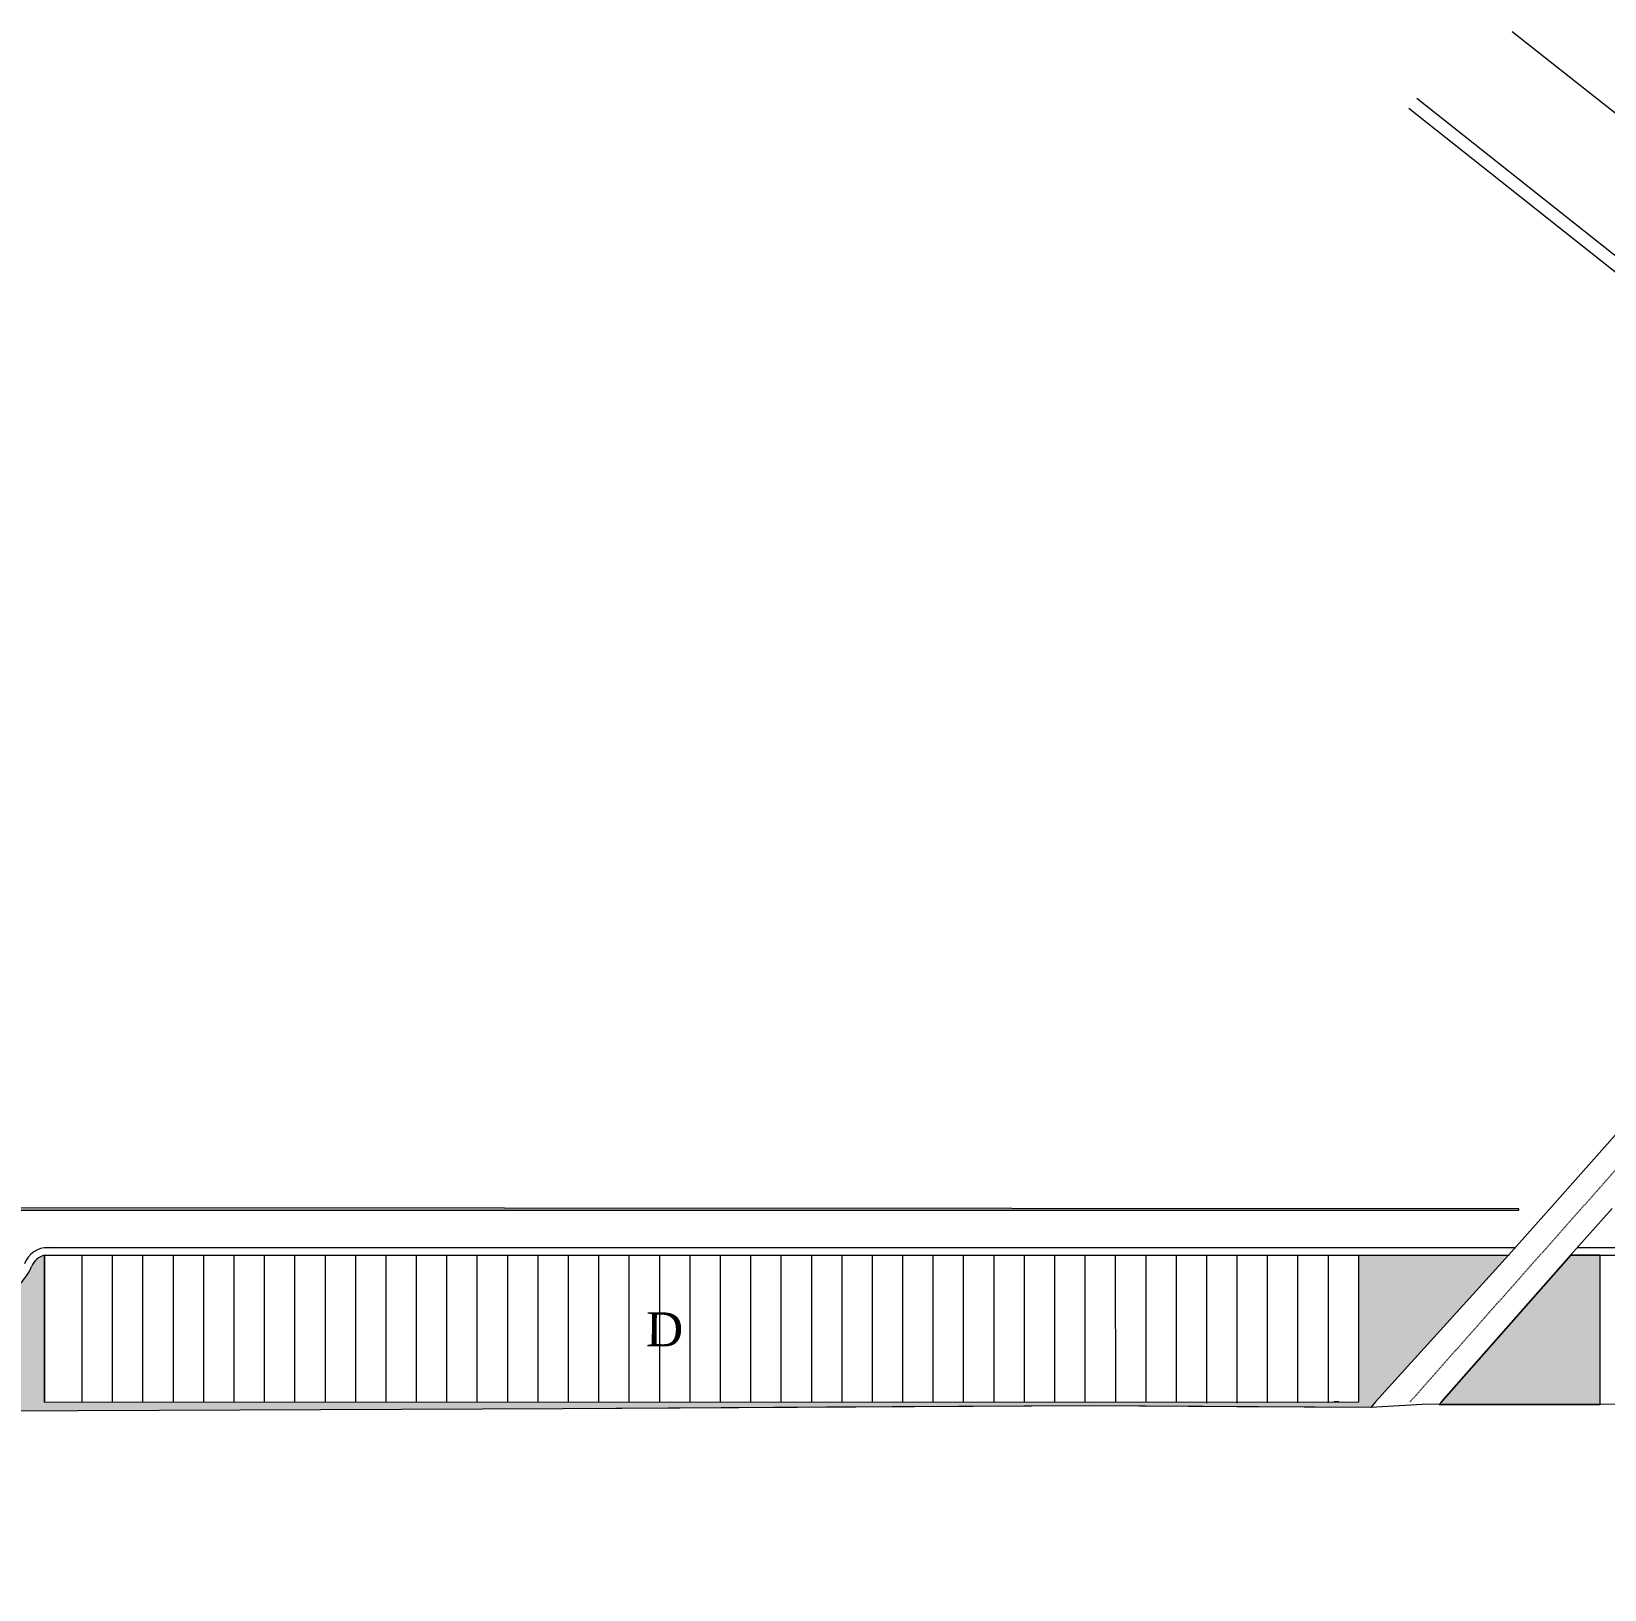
# Model space of a CAD drawing. Header units: centimetres. Extents: x 429547 to 433218, y 9613176 to 9615382.
# Drawn here: x 432302.2 to 432612.7, y 9615074.5 to 9615382.1 of the extents above; entities that cross this region are included whole.
import ezdxf
from ezdxf.enums import TextEntityAlignment as Align

# ---------------------------------------------------------------- set-up
doc = ezdxf.new("R2010")
doc.units = ezdxf.units.CM
doc.header["$LTSCALE"] = 0.05
doc.linetypes.add('PHANTOM2', pattern=[1.25, 0.625, -0.125, 0.125, -0.125, 0.125, -0.125])
doc.layers.add('AREAS', color=6, linetype='Continuous', lineweight=20)
doc.layers.add('p vista', color=1, linetype='Continuous', lineweight=50)
doc.layers.add('Hachura', color=252, linetype='Continuous')
doc.layers.add('PENA-02', color=2, linetype='Continuous')
doc.styles.add('style1', font='times.ttf')
pattern_1 = [(0, (0, -500), (0.2921, 0.2921), [0.14605, -0.43815]), (90, (0.07302499999999999, -500.073025), (-0.2921, 0.2921), [0.14605, -0.43815])]

msp = doc.modelspace()

# ---------------------------------------------------------------- hatches: boundary and pattern name
at = {"layer": 'Hachura', "linetype": 'Continuous', "lineweight": 0, "true_color": 0x139b48}
h = msp.add_hatch(dxfattribs=at)
h.set_pattern_fill('CROSS', color=114, scale=0.046)
h.set_pattern_definition(pattern_1)
h.paths.add_polyline_path([(432595.8084475007, 9615149.60740218), (432595.8083266045, 9615149.373757413), (431043.7417296409, 9615149.44844476), (431043.7427795726, 9615150.605459629)])
h = msp.add_hatch(dxfattribs=at)
h.set_pattern_fill('CROSS', color=114, scale=0.046)
h.set_pattern_definition(pattern_1)
h.paths.add_polyline_path([(432304.8137083381, 9615140.49546478, 0.2373255795205585), (432302.2103276371, 9615138.2554648, -0.6859907442489592), (432285.4172125631, 9615138.255379766, 0.2373199547525326), (432282.8138179732, 9615140.495366365), (432282.813915732, 9615111.49518269), (432035.986460693, 9615111.493932843), (432035.986460693, 9615108.698963145), (432407.1410056131, 9615110.116212163), (432459.1656802393, 9615110.443742521), (432511.1903548654, 9615110.77127288), (432540.2241690368, 9615110.568645114), (432566.6203282753, 9615110.384425614), (432567.5158779655, 9615111.519016104), (432593.7883418027, 9615140.496604191), (432564.2269177359, 9615140.496604191), (432564.2269177361, 9615111.496607658), (432304.8139157316, 9615111.495294085)])
h = msp.add_hatch(dxfattribs=at)
h.set_pattern_fill('CROSS', color=114, scale=0.046)
h.set_pattern_definition(pattern_1)
h.paths.add_polyline_path([(432611.8921914132, 9615110.982843295), (432611.8921914226, 9615140.496757906), (432606.0832799187, 9615140.496757908), (432580.5527366442, 9615111.49669033), (432580.1066809871, 9615110.982843295)])

# ---------------------------------------------------------------- linework, layer by layer
at = {"layer": 'AREAS', "color": 7, "linetype": 'Continuous', "lineweight": 9}
for p, q in [((432304.8137083381, 9615140.49546478), (432304.8139157316, 9615111.495294085)), ((432407.1410056131, 9615110.116212163), (431994.3310056131, 9615108.539902307))]:
    msp.add_line(p, q, dxfattribs=at)
for centre, radius, start, end in [((432293.8137536938, 9615141.495464375), 9.000002846311304, 201.1007663804935, 338.8998138644387), ((432305.7387432951, 9615136.787512224), 3.821596763075473, 104.0078344641593, 157.4108669237706)]:
    msp.add_arc(centre, radius, start, end, dxfattribs=at)
at = {"layer": 'p vista', "color": 251, "linetype": 'Continuous', "lineweight": 5, "true_color": 0x636466}
for p, q in [((432594.5257685805, 9615382.061308257), (432969.3214101247, 9615085.76038242)), ((432575.6918140085, 9615368.892378377), (432946.7206682375, 9615074.472727222)), ((432602.3061425143, 9615150.097086746), (432689.5517798304, 9615248.430895586)), ((432595.8084475007, 9615149.60740218, -1.123782759066664), (431043.7427795726, 9615150.605459629, -1.123782759066664)), ((431043.7417296409, 9615149.44844476, -1.123782759066671), (432595.8083266045, 9615149.373757413)), ((431043.7417296409, 9615149.44844476, -1.123782759066664), (432595.8083266045, 9615149.373757413, -1.123782759066664)), ((432593.7884777589, 9615140.496757427), (432602.3061425143, 9615150.097086746)), ((432595.8083266045, 9615149.373757413, -1.123782759066664), (432595.8084475007, 9615149.60740218, -1.123782759066664)), ((432606.051291256, 9615140.496757908), (432614.229830242, 9615149.714855809)), ((432304.8137688854, 9615141.995465081), (432595.2252605775, 9615141.996763851)), ((432607.4090036924, 9615141.996757908), (432638.7711463904, 9615141.996757904)), ((432304.8137083381, 9615140.49546478), (432593.9204040827, 9615140.496758018)), ((432456.226917737, 9615111.496060789), (432456.2267708917, 9615140.49605732)), ((432462.2269176076, 9615111.521618318), (432462.2267708917, 9615140.496087702)), ((432468.226917737, 9615111.496121552), (432468.2267708916, 9615140.496118084)), ((432474.226917737, 9615111.496151933), (432474.2267708916, 9615140.496148465)), ((432480.2269177369, 9615111.496182315), (432480.2267708915, 9615140.496178847)), ((432486.2269199659, 9615111.514953857), (432486.2267708915, 9615140.496209228)), ((432492.2269177369, 9615111.496243078), (432492.2267708914, 9615140.49623961)), ((432498.2269177367, 9615111.496273462), (432498.2267708913, 9615140.496269992)), ((432504.2269177366, 9615111.496303843), (432504.2267708913, 9615140.496300375)), ((432510.2269194488, 9615111.575988105), (432510.2267708913, 9615140.496330757)), ((432516.2932187893, 9615111.400205038, 0.5585273607284762), (432516.2267708912, 9615140.496361138)), ((432522.2269177367, 9615111.496394988), (432522.2267708912, 9615140.49639152)), ((432528.2269177363, 9615111.49642537), (432528.2267708911, 9615140.496421902)), ((432534.2269189313, 9615111.260472372), (432534.2267708911, 9615140.496452283)), ((432540.226918802, 9615111.2860299), (432540.226770891, 9615140.496482665)), ((432546.2269186727, 9615111.311587429), (432546.2267708909, 9615140.496513046)), ((432552.2269185435, 9615111.337144958), (432552.2267708909, 9615140.496543428)), ((432558.2269184141, 9615111.362702485), (432558.2267708908, 9615140.49657381)), ((432564.2269176695, 9615111.509764774), (432564.2267708908, 9615140.496604191)), ((432564.2269177361, 9615111.496607658), (432564.2269177359, 9615140.496604191)), ((432564.2269177359, 9615140.496604191), (432593.7883418027, 9615140.496604191)), ((432567.5158779655, 9615111.519016104, 0.6539699046565914), (432593.7886002951, 9615140.496757427)), ((432593.7883418027, 9615140.496604191), (432567.5158779655, 9615111.519016104)), ((432580.5527365727, 9615111.49669033), (432606.0832799187, 9615140.496757908)), ((432606.0832799187, 9615140.496757908), (432580.5527366443, 9615111.49669033)), ((432606.051291256, 9615140.496757908), (432611.8921914133, 9615140.496757906)), ((432606.051291256, 9615140.496757908), (432638.6303424247, 9615140.496757906)), ((432611.8921914226, 9615140.496757906), (432606.0832799187, 9615140.496757908)), ((432611.8921914132, 9615111.15694234), (432611.8921914133, 9615140.496757906)), ((432611.8921914132, 9615110.982843295), (432611.8921914226, 9615140.496757906)), ((432304.8139157316, 9615111.495294085), (432564.2269177361, 9615111.496607658)), ((432511.1903548654, 9615110.77127288, -1.123782759066671), (432407.1410056131, 9615110.116212163, -1.123782759066671)), ((432459.1656802393, 9615110.443742521), (432407.1410056131, 9615110.116212163)), ((432511.1903548654, 9615110.77127288), (432459.1656802393, 9615110.443742521)), ((432566.6203282753, 9615110.384425614, -1.123782759066671), (432511.1903548654, 9615110.77127288, -1.123782759066671)), ((432540.2241690368, 9615110.568645114), (432511.1903548654, 9615110.77127288)), ((432566.6203282753, 9615110.384425614), (432540.2241690368, 9615110.568645114)), ((432560.2746911235, 9615111.502220158), (432559.3799467962, 9615111.549639445)), ((432567.5158779655, 9615111.519016104), (432566.6203282753, 9615110.384425614)), ((432576.7503275679, 9615110.975205572, -1.123782759066671), (432566.6203282753, 9615110.384425614, -1.123782759066671)), ((432635.8051932208, 9615111.085956091, -1.111505213135388), (432576.7503275679, 9615110.975205572, -1.123782759066671)), ((432580.5527366443, 9615111.49669033), (432580.1066809871, 9615110.982843295)), ((432580.1066809871, 9615110.982843295), (432611.8921914132, 9615110.982843295))]:
    msp.add_line(p, q, dxfattribs=at)
at = {"layer": 'p vista', "color": 7, "linetype": 'Continuous', "lineweight": 9}
for p, q in [((432574.1378238131, 9615366.934033547), (432687.0158673904, 9615277.362794451)), ((432304.8139157316, 9615111.495294085), (432304.8137688853, 9615140.495479884)), ((432312.2269177384, 9615111.495331626), (432312.2267708931, 9615140.495328154)), ((432318.2269177383, 9615111.495362008), (432318.226770893, 9615140.495358536)), ((432324.2269177384, 9615111.49539239), (432324.226770893, 9615140.495388918)), ((432330.2269177383, 9615111.49542277), (432330.2267708929, 9615140.4954193)), ((432336.2269177381, 9615111.495453151), (432336.2267708929, 9615140.49544968)), ((432342.2269177382, 9615111.495483534), (432342.2267708928, 9615140.495480062)), ((432348.226917738, 9615111.495513916), (432348.2267708927, 9615140.495510448)), ((432354.2269177379, 9615111.495544298), (432354.2267708927, 9615140.49554083)), ((432360.226917738, 9615111.49557468), (432360.2267708926, 9615140.495571211)), ((432366.226917738, 9615111.495605063), (432366.2267708926, 9615140.495601593)), ((432372.2269177379, 9615111.495635442), (432372.2267708925, 9615140.495631974)), ((432378.2269177377, 9615111.495665824), (432378.2267708924, 9615140.495662356)), ((432384.2269177378, 9615111.495696208), (432384.2267708924, 9615140.495692737)), ((432390.2269177377, 9615111.49572659), (432390.2267708924, 9615140.495723119)), ((432396.2269177377, 9615111.49575697), (432396.2267708923, 9615140.4957535)), ((432402.2269177376, 9615111.495787352), (432402.2267708923, 9615140.495783882)), ((432408.2269177375, 9615111.495817736), (432408.2267708922, 9615140.495814264)), ((432414.2269177374, 9615111.495848117), (432414.2267708922, 9615140.495844645)), ((432420.2269177376, 9615111.495878497), (432420.2267708921, 9615140.495875027)), ((432426.2269177373, 9615111.495908879), (432426.226770892, 9615140.495905409)), ((432432.2269177372, 9615111.495939258), (432432.226770892, 9615140.49593579)), ((432438.2269177373, 9615111.495969642), (432438.2267708919, 9615140.495966172)), ((432444.2269177371, 9615111.496000025), (432444.2267708919, 9615140.495996557)), ((432450.226917737, 9615111.496030407), (432450.2267708918, 9615140.496026939))]:
    msp.add_line(p, q, dxfattribs=at)
at = {"layer": 'p vista', "color": 251, "linetype": 'PHANTOM2', "lineweight": 5, "true_color": 0x636466}
msp.add_line((432574.3349707084, 9615111.508904291), (432708.800507733, 9615263.267668262), dxfattribs=at)
at = {"layer": 'p vista', "color": 7, "linetype": 'Continuous', "lineweight": 9}
for centre, radius, start, end in [((432305.4756619516, 9615136.995468043), 5, 90.0002901262922, 158.8998608646635), ((432305.7387432972, 9615136.787512222), 3.821596765746846, 104.0068989007621, 157.4108669093082)]:
    msp.add_arc(centre, radius, start, end, dxfattribs=at)

# ---------------------------------------------------------------- texts
at = {"layer": 'PENA-02', "color": 7, "lineweight": 9, "style": 'style1'}
msp.add_text('D', height=6.719999999999998, rotation=359.4400271476578, dxfattribs=at).set_placement((432427.2032058107, 9615125.820903283), align=Align.MIDDLE)

doc.saveas('drawing.dxf')
